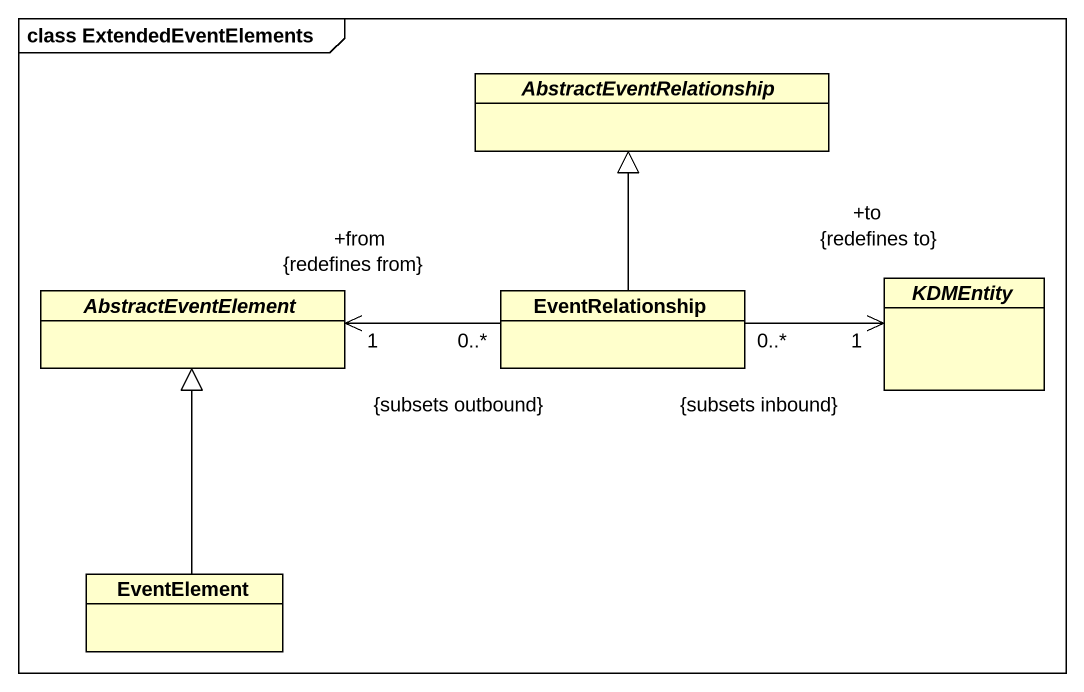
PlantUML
@startuml
mainframe class ExtendedEventElements
hide circle
hide empty members
abstract class AbstractEventRelationship
abstract class AbstractEventElement
class EventRelationship
abstract class KDMEntity
class EventElement
EventRelationship -up-|> AbstractEventRelationship
EventRelationship "0..*\n{subsets outbound}" -left-> "+from\n1\n{redefines from}" AbstractEventElement
EventRelationship "0..*\n{subsets inbound}" -right-> "+to\n1\n{redefines to}" KDMEntity
EventElement -up-|> AbstractEventElement
@enduml
